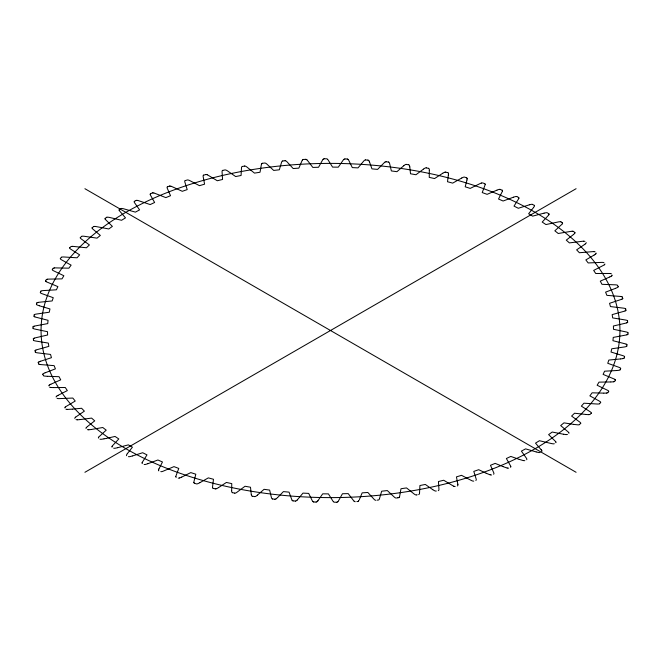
<?xml version="1.0" encoding="UTF-8"?>
<svg xmlns="http://www.w3.org/2000/svg" width="661" height="661" viewBox="0 0 661 661"><rect width="100%" height="100%" fill="white"/><g stroke="black" fill="none" stroke-linecap="round" stroke-linejoin="round"><path stroke-width="0.99" d="M33.05 328.162L33.091 326.84M627.95 332.921L627.917 334.078M448.455 173.413A8.419 4.867 0 0 1 448.48 173.934L447.505 181.725L452.686 183.122L461.717 178.024M448.447 174.983L448.464 174.521M419.528 493.098L419.925 485.521L425.337 484.447L432.765 489.669M419.553 492.924L419.495 493.329A8.419 4.867 0 0 1 419.347 493.907A1.867 1.074 0 0 1 418.661 494.602M34.058 316.189L34.256 314.876M626.934 344.893L626.76 346.042M466.98 179.941L467.112 179.065A8.419 4.867 0 0 0 467.145 178.544M466.972 179.999L465.195 186.799L470.194 188.402L480.539 183.361A8.419 4.867 0 0 1 481.382 183.039M36.504 304.283L36.867 302.978M624.496 356.717L624.158 357.94M416.364 495.006A1.867 1.082 0 0 1 415.1 494.585A8.419 4.867 0 0 1 414.43 494.221L406.556 487.942L404.664 488.182L400.979 488.743L399.616 496.461A8.419 4.867 0 0 1 399.384 497.089M379.464 498.667L381.686 491.197L387.305 490.569L394.443 497.204A8.419 4.867 0 0 0 395.005 497.617A1.867 1.082 0 0 0 396.278 498.063M379.53 498.493L379.397 498.84A8.419 4.867 0 0 1 379.092 499.452A1.867 1.074 0 0 1 378.241 500.088M40.387 292.509L40.908 291.22M620.613 368.491L620.125 369.697M158.987 468.798L162.474 461.981L157.905 459.99L147.957 463.667M158.946 468.913L158.714 469.484A8.419 4.867 0 0 0 158.557 469.996M502.443 191.004A8.419 4.867 0 0 1 502.286 191.516L498.526 199.019L503.095 201.01L513.49 197.193M358.997 500.286L358.906 500.451A8.419 4.867 0 0 1 358.559 500.997M45.692 280.917L46.361 279.653M615.308 380.083L614.639 381.347M359.377 499.559L362.154 492.866L367.83 492.462L374.151 499.369A8.419 4.867 0 0 0 374.655 499.807A1.867 1.082 0 0 0 375.869 500.303M52.376 269.572L53.194 268.333M608.624 391.428L607.806 392.667M354.089 501.17A8.419 4.867 0 0 1 353.643 500.716L348.198 493.627L342.456 493.742L338.308 501.178A8.419 4.867 0 0 1 337.887 501.716M127.317 453.669L132.415 447.2L128.374 444.861L117.633 447.704M127.284 453.727L126.879 454.322A8.419 4.867 0 0 0 126.598 454.826A1.867 1.082 0 0 0 126.664 455.685M533.501 207.604L528.635 213.751L532.626 216.139L544.028 213.156M533.576 207.488L534.121 206.678A8.419 4.867 0 0 0 534.402 206.174A1.867 1.082 0 0 0 534.336 205.315M317.189 501.592A8.419 4.867 0 0 0 317.66 501.079L317.924 500.765M317.792 500.922L322.7 493.833L328.418 493.891L333.012 501.236A8.419 4.867 0 0 0 333.417 501.707M60.407 258.517L61.382 257.319M600.593 402.483L599.618 403.681M561.015 221.832A1.867 1.074 0 0 0 559.652 221.766A8.419 4.867 0 0 0 558.652 221.865L545.953 224.558L542.202 222.063L548.58 215.18A8.419 4.867 0 0 0 548.927 214.693M295.426 501.121A1.867 1.074 0 0 0 296.492 500.625A8.419 4.867 0 0 0 297.086 500.146L297.384 499.84M69.769 247.817L70.876 246.66A1.867 1.082 0 0 1 72.223 246.396M297.235 499.997L302.986 493.114L308.687 493.403L312.38 500.922A8.419 4.867 0 0 0 312.719 501.41M591.231 413.183L590.124 414.34A1.867 1.082 0 0 1 588.777 414.604M80.394 237.514L81.642 236.407M580.606 423.486L579.358 424.593M277.661 497.51L283.404 491.61L289.055 492.131L291.832 499.774A8.419 4.867 0 0 0 292.112 500.278M87.401 426.593L94.721 420.867L91.606 418.099L80.278 419.57M573.434 234.556L574.26 233.82A8.419 4.867 0 0 0 574.715 233.366M277.38 497.75L276.67 498.386A8.419 4.867 0 0 1 276.075 498.857M87.351 426.642L86.798 427.13A8.419 4.867 0 0 0 86.285 427.634M573.376 234.605L566.279 240.133L569.394 242.901L582.622 241.257A8.419 4.867 0 0 1 583.63 241.199M75.651 417.124L84.377 411.15L81.6 408.267L72.33 409.142M585.349 243.876L584.431 244.57M92.234 227.673L93.614 226.616M403.813 165.704L404.482 165.184A8.419 4.867 0 0 1 405.135 164.746A1.867 1.074 0 0 1 406.366 164.358M257.484 495.064L264.053 489.322L269.63 490.065L271.473 497.807A8.419 4.867 0 0 0 271.696 498.311A1.867 1.082 0 0 0 272.539 499.022M403.755 165.746L396.947 171.678L391.37 170.935L389.527 163.193A8.419 4.867 0 0 0 389.304 162.689A1.867 1.082 0 0 0 388.461 161.978M584.374 244.62L576.623 249.85L579.4 252.733L592.793 251.626A8.419 4.867 0 0 1 593.801 251.61M257.426 495.114L256.518 495.816A8.419 4.867 0 0 1 255.865 496.254A1.867 1.074 0 0 1 254.634 496.642M105.239 218.328L106.743 217.329M423.684 168.968L424.279 168.572A8.419 4.867 0 0 1 424.982 168.15A1.867 1.074 0 0 1 426.254 167.82M423.486 169.1L415.976 174.735L410.506 173.777L409.787 166.903M594.198 255.006L595.189 254.353A8.419 4.867 0 0 0 595.751 253.94M594.065 255.096L585.844 259.913L588.183 262.946L601.684 262.384A8.419 4.867 0 0 1 602.692 262.409A1.867 1.074 0 0 1 603.972 262.731M119.344 209.529L120.963 208.587M442.903 173.157L443.614 172.744A8.419 4.867 0 0 1 444.366 172.356M218.601 487.554L226.417 482.439L231.755 483.621L231.656 490.735M58.11 395.311L67.331 390.593L65.282 387.511L53.566 387.586M442.754 173.24L434.583 178.561L429.245 177.379L429.344 170.265M58.036 395.352L57.251 395.807A8.419 4.867 0 0 0 56.639 396.195M84.905 472.293L576.095 188.707M218.527 487.595L217.386 488.256A8.419 4.867 0 0 1 216.634 488.644M134.472 201.316L136.207 200.448M461.791 177.991L462.394 177.685A8.419 4.867 0 0 1 463.196 177.322A1.867 1.074 0 0 1 464.534 177.098L466.575 177.776M199.895 482.67L208.314 477.878L213.495 479.275L212.52 487.066A8.419 4.867 0 0 0 212.545 487.587M50.864 384.223L60.713 379.844L59.036 376.687L47.344 376.291M609.748 276.967L600.287 281.156L601.964 284.313L615.465 284.833A8.419 4.867 0 0 1 616.457 284.941A1.867 1.074 0 0 1 617.647 285.362M199.746 482.745L198.606 483.315A8.419 4.867 0 0 1 197.804 483.678A1.867 1.074 0 0 1 196.466 483.902L194.425 483.224M609.83 276.934L610.971 276.356A8.419 4.867 0 0 0 611.623 275.992M50.79 384.256L50.029 384.644A8.419 4.867 0 0 0 49.377 385.008M150.559 193.739L152.394 192.938M45.138 372.796L55.408 368.863L54.119 365.64L40.718 364.575A8.419 4.867 0 0 1 39.734 364.434M181.75 477.068L190.806 472.598L195.805 474.201L193.896 481.877A8.419 4.867 0 0 0 193.855 482.456M615.54 288.345L605.592 292.137L606.881 295.36L620.282 296.425A8.419 4.867 0 0 1 621.266 296.566M181.668 477.11L180.461 477.639A8.419 4.867 0 0 1 179.618 477.961M615.622 288.312L616.829 287.783A8.419 4.867 0 0 0 617.531 287.452A1.867 1.082 0 0 0 618.266 286.7M44.973 372.862L44.171 373.217A8.419 4.867 0 0 0 43.469 373.548A1.867 1.082 0 0 0 42.734 374.3M167.522 186.823L169.447 186.105M497.105 190.087L497.956 189.765A8.419 4.867 0 0 1 498.832 189.476A1.867 1.074 0 0 1 500.212 189.36M40.726 361.195L51.442 357.692L50.542 354.428L37.305 352.825A8.419 4.867 0 0 1 36.347 352.644A1.867 1.074 0 0 1 35.273 352.131M496.94 190.145L487.107 194.334L482.233 192.574L485.075 184.94A8.419 4.867 0 0 0 485.174 184.419M40.635 361.228L39.701 361.575A8.419 4.867 0 0 0 38.966 361.889M185.278 180.61L187.286 179.966A1.867 1.082 0 0 1 188.658 180.156A8.419 4.867 0 0 1 189.443 180.436L199.473 185.675L204.571 184.171L203.125 176.404A8.419 4.867 0 0 1 203.125 175.826A1.867 1.074 0 0 1 203.646 175.074M513.58 197.168L514.547 196.854A8.419 4.867 0 0 1 515.456 196.598A1.867 1.074 0 0 1 516.852 196.54M147.866 463.692L146.453 464.146A8.419 4.867 0 0 1 145.544 464.402A1.867 1.074 0 0 1 144.148 464.46M203.745 175.124L205.819 174.562M529.147 204.885L518.315 208.273L514.002 206.108L518.662 198.779A8.419 4.867 0 0 0 518.885 198.267M529.329 204.836L530.246 204.588A8.419 4.867 0 0 1 531.188 204.373A1.867 1.074 0 0 1 532.584 204.373M132.398 455.966L142.685 452.727L146.998 454.892L142.371 462.171A8.419 4.867 0 0 0 142.115 462.733M132.217 456.016L130.754 456.412A8.419 4.867 0 0 1 129.812 456.627A1.867 1.074 0 0 1 128.416 456.627M222.823 170.398L224.963 169.927A1.867 1.082 0 0 1 226.277 170.224A8.419 4.867 0 0 1 226.987 170.563L235.663 176.553L241.075 175.479L241.505 167.671A8.419 4.867 0 0 1 241.653 167.093A1.867 1.074 0 0 1 242.339 166.398M544.127 213.131L544.978 212.941A8.419 4.867 0 0 1 545.936 212.768A1.867 1.074 0 0 1 547.325 212.817L548.845 213.85M117.534 447.72L116.022 448.059A8.419 4.867 0 0 1 115.064 448.232A1.867 1.074 0 0 1 113.675 448.183M436.301 491.016L436.037 491.073A1.867 1.082 0 0 1 434.723 490.776A8.419 4.867 0 0 1 434.013 490.437L432.905 489.76M106.586 438.359L115.047 436.442L118.798 438.937L112.42 445.82A8.419 4.867 0 0 0 112.073 446.307M106.388 438.392L104.083 438.821M242.43 166.456L244.62 166.068M103.893 438.863L102.348 439.135A8.419 4.867 0 0 1 101.364 439.276A1.867 1.074 0 0 1 99.985 439.168M417.198 494.792L416.653 494.891M262.467 163.308L264.697 163.011A1.867 1.082 0 0 1 265.929 163.407A8.419 4.867 0 0 1 266.548 163.796L273.695 170.431L279.314 169.803L281.627 162.11A8.419 4.867 0 0 1 281.908 161.548A1.867 1.074 0 0 1 282.759 160.912M91.549 429.443L102.769 427.51L106.214 430.146L99.018 436.756A8.419 4.867 0 0 0 98.613 437.235M398.112 497.75L397.699 497.807M620.497 358.94L622.166 358.716A8.419 4.867 0 0 0 623.042 358.576M91.35 429.468L89.772 429.683A8.419 4.867 0 0 1 88.781 429.782M397.418 497.849L396.997 497.898M620.299 358.964L608.839 360.055L607.748 363.294L619.241 367.417A8.419 4.867 0 0 1 620.035 367.78A1.867 1.074 0 0 1 620.737 368.474M282.834 160.97L285.098 160.763M79.874 419.603L78.378 419.743A8.419 4.867 0 0 1 77.37 419.801M616.548 370.532L618.052 370.391A8.419 4.867 0 0 0 618.936 370.284A1.867 1.082 0 0 0 620.192 369.821M377.605 500.08L377.175 500.121M616.349 370.548L604.592 371.193L603.105 374.382L614.077 378.96A8.419 4.867 0 0 1 614.821 379.348M72.132 409.159L68.207 409.374A8.419 4.867 0 0 1 67.199 409.39M303.432 159.466L305.713 159.351M357.427 501.542L356.857 501.575M610.921 381.959L612.532 381.876A8.419 4.867 0 0 0 613.425 381.802M610.714 381.967L599.006 382.132L597.139 385.256L607.533 390.263A8.419 4.867 0 0 1 608.227 390.684A1.867 1.074 0 0 1 608.756 391.428M324.163 158.789L326.451 158.772A1.867 1.082 0 0 1 327.517 159.309M336.837 502.211L334.549 502.228A1.867 1.082 0 0 1 333.483 501.691M603.914 393.13L605.633 393.113A8.419 4.867 0 0 0 606.542 393.072M603.716 393.13L592.116 392.816L589.876 395.856L599.634 401.268A8.419 4.867 0 0 1 600.279 401.723A1.867 1.074 0 0 1 600.717 402.483M344.926 158.954L347.215 159.028M316.074 502.046L313.785 501.972M53.367 387.577L51.748 387.528A8.419 4.867 0 0 1 50.748 387.47M365.616 159.954L367.888 160.119M295.384 501.046L293.112 500.881M47.146 376.274L45.535 376.167A8.419 4.867 0 0 1 44.543 376.059A1.867 1.074 0 0 1 43.353 375.638M586.059 414.48L574.541 413.232L571.6 416.066L579.953 422.205A8.419 4.867 0 0 1 580.49 422.701A1.867 1.074 0 0 1 580.738 423.494M586.257 414.497L587.86 414.612A8.419 4.867 0 0 0 588.769 414.645M386.131 161.78L388.387 162.036M274.869 499.22L272.613 498.964M573.409 424.345L577.078 424.767A8.419 4.867 0 0 0 577.97 424.841A1.867 1.082 0 0 0 579.424 424.659M573.211 424.321L563.957 422.858L560.668 425.568L568.27 432.03A8.419 4.867 0 0 1 568.741 432.55M406.383 164.432L408.597 164.779M254.617 496.568L252.403 496.221M563.42 434.211L565.081 434.467A8.419 4.867 0 0 0 565.973 434.583M563.23 434.186L552.224 432.038L548.622 434.608L555.422 441.358A8.419 4.867 0 0 1 555.827 441.895M426.262 167.894L428.435 168.324M234.738 493.106L232.565 492.676M445.679 172.149L447.786 172.67M215.321 488.851L213.214 488.33M536.253 451.942L537.74 452.306A8.419 4.867 0 0 0 538.591 452.488A1.867 1.082 0 0 0 540.078 452.479M536.063 451.893L525.594 448.869L521.405 451.116L526.511 458.354A8.419 4.867 0 0 1 526.784 458.916A1.867 1.074 0 0 1 526.643 459.717M519.199 459.362L522.512 460.353A8.419 4.867 0 0 0 523.347 460.568M519.017 459.304L510.813 456.437L506.367 458.511L510.581 465.939A8.419 4.867 0 0 1 510.788 466.509M39.561 305.836L49.963 308.951L49.269 312.223L36.132 314.099A8.419 4.867 0 0 0 35.281 314.281A1.867 1.082 0 0 0 34.149 314.834M39.387 305.779L37.999 305.299A8.419 4.867 0 0 1 37.173 304.969A1.867 1.074 0 0 1 36.38 304.308M484.695 183.626L482.728 182.94A1.867 1.074 0 0 0 481.423 183.072M503.17 466.649L506.359 467.773A8.419 4.867 0 0 0 507.161 468.021M502.996 466.583L495.163 463.386L490.479 465.286L493.784 472.855A8.419 4.867 0 0 1 493.916 473.433A1.867 1.074 0 0 1 493.585 474.218M500.187 189.434L502.063 190.194M486.215 473.235L489.347 474.524A8.419 4.867 0 0 0 490.115 474.796M486.05 473.169L478.704 469.698L473.797 471.4L476.184 479.085A8.419 4.867 0 0 1 476.25 479.671A1.867 1.074 0 0 1 475.829 480.44M516.819 196.614L518.596 197.449M532.543 204.439L534.22 205.348M84.905 188.707L576.095 472.293M560.958 221.906L562.404 222.931M573.517 231.449L574.839 232.532M306.911 159.83A8.419 4.867 0 0 1 307.357 160.284L312.835 167.423L318.544 167.258L322.692 159.822A8.419 4.867 0 0 1 323.113 159.284M554.306 443.746A1.867 1.082 0 0 1 552.852 443.771A8.419 4.867 0 0 1 551.952 443.663L539.417 440.722L535.517 443.134L541.318 449.934M541.202 449.769L541.483 450.149A8.419 4.867 0 0 1 541.822 450.695M617.539 285.412L618.134 286.692M43.461 375.588L42.866 374.308M369.557 162.069L369.169 161.226A8.419 4.867 0 0 0 368.888 160.722M369.582 162.127L371.945 168.869L377.596 169.39L384.33 162.614A8.419 4.867 0 0 1 384.925 162.143M622.29 297.078L622.728 298.375M38.71 363.922L38.272 362.625M625.62 308.91L625.901 310.224M35.38 352.09L35.099 350.776M409.779 166.845L409.597 165.977A8.419 4.867 0 0 0 409.44 165.465A1.867 1.082 0 0 0 408.68 164.721M251.263 494.329L250.494 487.223L245.024 486.265L236.721 492.428A8.419 4.867 0 0 1 236.018 492.85A1.867 1.074 0 0 1 234.746 493.18M251.287 494.445L251.403 495.023A8.419 4.867 0 0 0 251.56 495.535A1.867 1.082 0 0 0 252.32 496.279M457.842 484.24L457.875 484.596A8.419 4.867 0 0 1 457.875 485.174A1.867 1.074 0 0 1 457.354 485.926M457.858 484.414L456.445 476.887L461.527 475.325L471.557 480.572A8.419 4.867 0 0 0 472.293 480.877A1.867 1.082 0 0 0 473.722 481.109M627.512 320.932L627.628 322.171M33.496 340.151L33.372 338.829M429.369 170.555L429.286 169.621A8.419 4.867 0 0 0 429.187 169.042A1.867 1.082 0 0 0 428.518 168.274M231.672 490.85L231.722 491.437A8.419 4.867 0 0 0 231.813 491.958A1.867 1.082 0 0 0 232.482 492.726M36.76 302.936A1.867 1.082 0 0 1 37.974 302.474M37.958 302.424A8.419 4.867 0 0 1 38.834 302.284L52.161 300.945L53.252 297.706L41.759 293.583A8.419 4.867 0 0 1 40.965 293.22A1.867 1.074 0 0 1 40.263 292.526M40.808 291.179A1.867 1.082 0 0 1 42.073 290.757A8.419 4.867 0 0 1 42.948 290.609L56.408 289.807L57.895 286.618L46.923 282.04A8.419 4.867 0 0 1 46.179 281.652M46.22 281.619A1.867 1.074 0 0 1 45.559 280.933M46.262 279.603A1.867 1.082 0 0 1 47.575 279.239M47.575 279.198A8.419 4.867 0 0 1 48.468 279.124L61.994 278.868L63.861 275.744L53.467 270.737A8.419 4.867 0 0 1 52.773 270.316A1.867 1.074 0 0 1 52.244 269.572M53.103 268.283A1.867 1.082 0 0 1 54.458 267.969M54.458 267.928A8.419 4.867 0 0 1 55.367 267.887L68.884 268.184L71.124 265.144L61.366 259.732A8.419 4.867 0 0 1 60.721 259.277A1.867 1.074 0 0 1 60.283 258.517M61.299 257.261A1.867 1.082 0 0 1 62.688 257.005A8.419 4.867 0 0 1 63.605 256.964L77.056 257.798L79.651 254.857L70.57 249.065A8.419 4.867 0 0 1 69.983 248.586A1.867 1.074 0 0 1 69.636 247.809M72.231 246.355A8.419 4.867 0 0 1 73.14 246.396L86.459 247.768L89.4 244.934L81.047 238.795A8.419 4.867 0 0 1 80.51 238.299A1.867 1.074 0 0 1 80.262 237.506M81.576 236.341A1.867 1.082 0 0 1 83.013 236.2A8.419 4.867 0 0 1 83.922 236.233L97.043 238.142L100.332 235.432L92.78 229.02A8.419 4.867 0 0 1 92.259 228.45M92.325 228.433A1.867 1.074 0 0 1 92.11 227.657M93.556 226.549A1.867 1.082 0 0 1 95.002 226.467M95.027 226.417A8.419 4.867 0 0 1 95.919 226.533L108.776 228.962L112.378 226.393L105.578 219.642A8.419 4.867 0 0 1 105.173 219.105M105.231 219.088A1.867 1.074 0 0 1 105.116 218.304M106.694 217.254A1.867 1.082 0 0 1 108.148 217.229A8.419 4.867 0 0 1 109.048 217.337L121.583 220.278L125.483 217.866L119.517 210.851A8.419 4.867 0 0 1 119.178 210.305M119.244 210.289A1.867 1.074 0 0 1 119.22 209.496M120.922 208.521A1.867 1.082 0 0 1 122.376 208.554A8.419 4.867 0 0 1 123.26 208.694L135.406 212.131L139.595 209.884L134.489 202.646A8.419 4.867 0 0 1 134.216 202.084A1.867 1.074 0 0 1 134.357 201.283M136.166 200.374A1.867 1.082 0 0 1 137.62 200.465M137.653 200.432A8.419 4.867 0 0 1 138.48 200.647L150.187 204.563L154.633 202.489L150.419 195.061A8.419 4.867 0 0 1 150.212 194.491M150.278 194.483A1.867 1.074 0 0 1 150.444 193.698M152.361 192.863A1.867 1.082 0 0 1 153.798 193.02M153.839 192.979A8.419 4.867 0 0 1 154.641 193.227L165.837 197.614L170.521 195.714L167.233 188.203A8.419 4.867 0 0 1 167.084 187.567A1.867 1.074 0 0 1 167.415 186.782M169.423 186.03A1.867 1.082 0 0 1 170.835 186.237M170.885 186.204A8.419 4.867 0 0 1 171.653 186.476L182.296 191.302L187.203 189.6L184.816 181.915A8.419 4.867 0 0 1 184.75 181.329A1.867 1.074 0 0 1 185.171 180.56M205.819 174.496A1.867 1.082 0 0 1 207.166 174.81M207.224 174.777A8.419 4.867 0 0 1 207.918 175.115L217.295 180.75L222.559 179.462L222.055 171.653A8.419 4.867 0 0 1 222.129 171.075A1.867 1.074 0 0 1 222.732 170.348M244.636 165.994A1.867 1.082 0 0 1 245.9 166.415A8.419 4.867 0 0 1 246.57 166.779L254.493 173.108L260.021 172.257L261.401 164.482A8.419 4.867 0 0 1 261.616 163.911M261.682 163.92A1.867 1.074 0 0 1 262.384 163.242M285.131 160.697A1.867 1.082 0 0 1 286.279 161.218A8.419 4.867 0 0 1 286.849 161.631L293.17 168.538L298.846 168.134L302.094 160.549A8.419 4.867 0 0 1 302.441 160.003M302.507 160.012A1.867 1.074 0 0 1 303.366 159.4M305.762 159.276A1.867 1.082 0 0 1 306.836 159.846M323.171 159.301A1.867 1.074 0 0 1 324.105 158.723M327.583 159.293A8.419 4.867 0 0 1 327.98 159.764L332.582 167.109L338.3 167.167L343.332 159.921A8.419 4.867 0 0 1 343.811 159.408M343.877 159.425A1.867 1.074 0 0 1 344.877 158.888M347.273 158.962A1.867 1.082 0 0 1 348.207 159.607M348.281 159.59A8.419 4.867 0 0 1 348.62 160.078L352.313 167.597L358.014 167.886L363.914 160.854A8.419 4.867 0 0 1 364.451 160.359A1.867 1.074 0 0 1 365.574 159.879M367.962 160.053A1.867 1.082 0 0 1 368.813 160.739M384.983 162.16A1.867 1.074 0 0 1 386.107 161.714M444.415 172.381A1.867 1.074 0 0 1 445.671 172.075M447.885 172.612A1.867 1.082 0 0 1 448.373 173.405M466.674 177.726A1.867 1.082 0 0 1 467.071 178.536M484.802 183.584A1.867 1.082 0 0 1 485.1 184.411M502.178 190.153A1.867 1.082 0 0 1 502.368 190.988M518.711 197.416A1.867 1.082 0 0 1 518.811 198.25M548.961 213.834A1.867 1.082 0 0 1 548.853 214.668M562.528 222.914A1.867 1.082 0 0 1 562.321 223.749M562.387 223.765A8.419 4.867 0 0 1 561.982 224.236L554.843 230.805L558.231 233.49L571.228 231.317A8.419 4.867 0 0 1 572.219 231.218M572.236 231.259A1.867 1.074 0 0 1 573.583 231.383M574.963 232.523A1.867 1.082 0 0 1 574.649 233.341M583.638 241.24A1.867 1.074 0 0 1 584.968 241.414M586.208 242.604A1.867 1.082 0 0 1 585.795 243.413A8.419 4.867 0 0 1 585.349 243.876M593.801 251.651A1.867 1.074 0 0 1 595.115 251.882M596.197 253.113A1.867 1.082 0 0 1 595.693 253.907M604.906 264.003A1.867 1.082 0 0 1 604.303 264.772M604.361 264.805A8.419 4.867 0 0 1 603.749 265.193L593.669 270.407L595.718 273.489L609.252 273.472A8.419 4.867 0 0 1 610.252 273.53M610.252 273.571A1.867 1.074 0 0 1 611.491 273.91M612.268 275.216A1.867 1.082 0 0 1 611.582 275.959M621.249 296.607A1.867 1.074 0 0 1 622.398 297.037M622.852 298.4A1.867 1.082 0 0 1 621.993 299.078M622.034 299.111A8.419 4.867 0 0 1 621.29 299.416L609.558 303.308L610.458 306.572L623.695 308.175A8.419 4.867 0 0 1 624.653 308.356A1.867 1.074 0 0 1 625.727 308.869M626.017 310.249A1.867 1.082 0 0 1 625.075 310.893M625.116 310.934A8.419 4.867 0 0 1 624.339 311.207L612.169 314.619L612.664 317.908L625.678 320.04A8.419 4.867 0 0 1 626.611 320.263A1.867 1.074 0 0 1 627.628 320.816M627.743 322.196A1.867 1.082 0 0 1 626.727 322.799M626.76 322.841A8.419 4.867 0 0 1 625.959 323.089L613.4 325.997L613.499 329.302L626.223 331.954A8.419 4.867 0 0 1 627.132 332.21A1.867 1.074 0 0 1 628.074 332.805M628.024 334.193A1.867 1.082 0 0 1 626.934 334.755M626.958 334.796A8.419 4.867 0 0 1 626.132 335.003L613.251 337.399L612.954 340.696L625.331 343.86A8.419 4.867 0 0 1 626.198 344.15M626.165 344.191A1.867 1.074 0 0 1 627.066 344.786M626.851 346.166A1.867 1.082 0 0 1 625.703 346.678A8.419 4.867 0 0 1 624.868 346.901L611.731 348.777L611.037 352.049L623.001 355.701A8.419 4.867 0 0 1 623.827 356.031A1.867 1.074 0 0 1 624.62 356.692M624.24 358.064A1.867 1.082 0 0 1 623.026 358.526M614.78 379.381A1.867 1.074 0 0 1 615.441 380.067M614.738 381.397A1.867 1.082 0 0 1 613.425 381.761M607.897 392.717A1.867 1.082 0 0 1 606.542 393.031M599.701 403.739A1.867 1.082 0 0 1 598.312 403.995A8.419 4.867 0 0 1 597.395 404.036L583.944 403.202L581.35 406.143L590.43 411.935A8.419 4.867 0 0 1 591.017 412.414A1.867 1.074 0 0 1 591.364 413.191M568.675 432.567A1.867 1.074 0 0 1 568.89 433.343M567.444 434.451A1.867 1.082 0 0 1 565.998 434.533M555.769 441.912A1.867 1.074 0 0 1 555.884 442.696M541.756 450.711A1.867 1.074 0 0 1 541.78 451.504M524.834 460.626A1.867 1.082 0 0 1 523.38 460.535M510.722 466.517A1.867 1.074 0 0 1 510.556 467.302M508.64 468.137A1.867 1.082 0 0 1 507.202 467.98M491.577 474.97A1.867 1.082 0 0 1 490.165 474.763M455.181 486.504A1.867 1.082 0 0 1 453.834 486.19M453.777 486.223A8.419 4.867 0 0 1 453.082 485.885L443.705 480.25L438.441 481.538L438.945 489.347A8.419 4.867 0 0 1 438.871 489.925A1.867 1.074 0 0 1 438.268 490.652M399.318 497.08A1.867 1.074 0 0 1 398.616 497.758M358.493 500.988A1.867 1.074 0 0 1 357.634 501.6M355.238 501.724A1.867 1.082 0 0 1 354.164 501.154M337.829 501.699A1.867 1.074 0 0 1 336.895 502.277M317.123 501.575A1.867 1.074 0 0 1 316.123 502.112M313.727 502.038A1.867 1.082 0 0 1 312.793 501.393M293.038 500.947A1.867 1.082 0 0 1 292.187 500.261M276.017 498.84A1.867 1.074 0 0 1 274.893 499.286M216.585 488.619A1.867 1.074 0 0 1 215.329 488.925M213.115 488.388A1.867 1.082 0 0 1 212.627 487.595M194.326 483.274A1.867 1.082 0 0 1 193.929 482.464M179.577 477.928A1.867 1.074 0 0 1 178.255 478.134M176.198 477.416A1.867 1.082 0 0 1 175.9 476.589M175.826 476.581A8.419 4.867 0 0 1 175.925 476.06L178.767 468.426L173.975 466.625L163.044 471.235A8.419 4.867 0 0 1 162.168 471.524A1.867 1.074 0 0 1 160.788 471.64M158.822 470.847A1.867 1.082 0 0 1 158.632 470.012M142.289 463.584A1.867 1.082 0 0 1 142.189 462.75M112.04 447.167A1.867 1.082 0 0 1 112.147 446.332M98.472 438.086A1.867 1.082 0 0 1 98.679 437.252M88.764 429.741A1.867 1.074 0 0 1 87.417 429.617M86.037 428.477A1.867 1.082 0 0 1 86.351 427.659M77.362 419.76A1.867 1.074 0 0 1 76.032 419.586M74.792 418.396A1.867 1.082 0 0 1 75.205 417.587A8.419 4.867 0 0 1 75.651 417.124M67.199 409.349A1.867 1.074 0 0 1 65.885 409.118M64.803 407.887A1.867 1.082 0 0 1 65.307 407.093M65.249 407.06A8.419 4.867 0 0 1 65.811 406.655L75.23 401.045L72.817 398.054L59.316 398.616A8.419 4.867 0 0 1 58.308 398.591A1.867 1.074 0 0 1 57.028 398.269M56.094 396.997A1.867 1.082 0 0 1 56.697 396.228M50.748 387.429A1.867 1.074 0 0 1 49.509 387.09M48.732 385.784A1.867 1.082 0 0 1 49.418 385.041M39.751 364.393A1.867 1.074 0 0 1 38.602 363.963M38.148 362.6A1.867 1.082 0 0 1 39.007 361.922M34.983 350.751A1.867 1.082 0 0 1 35.925 350.107M35.884 350.066A8.419 4.867 0 0 1 36.661 349.793L48.831 346.381L48.336 343.092L35.322 340.96A8.419 4.867 0 0 1 34.389 340.737A1.867 1.074 0 0 1 33.372 340.184M33.257 338.804A1.867 1.082 0 0 1 34.273 338.201M34.24 338.159A8.419 4.867 0 0 1 35.041 337.911L47.6 335.003L47.501 331.698L34.777 329.046A8.419 4.867 0 0 1 33.868 328.79A1.867 1.074 0 0 1 32.926 328.195M32.976 326.807A1.867 1.082 0 0 1 34.066 326.245M34.042 326.204A8.419 4.867 0 0 1 34.868 325.997L47.749 323.601L48.046 320.304L35.669 317.14A8.419 4.867 0 0 1 34.802 316.85M34.835 316.809A1.867 1.074 0 0 1 33.934 316.214M168.266 468.889A289.435 167.109 0 0 0 619.2 342.423A289.435 167.109 0 0 0 204.034 180.189A289.435 167.109 0 0 0 168.266 468.889"/></g></svg>
